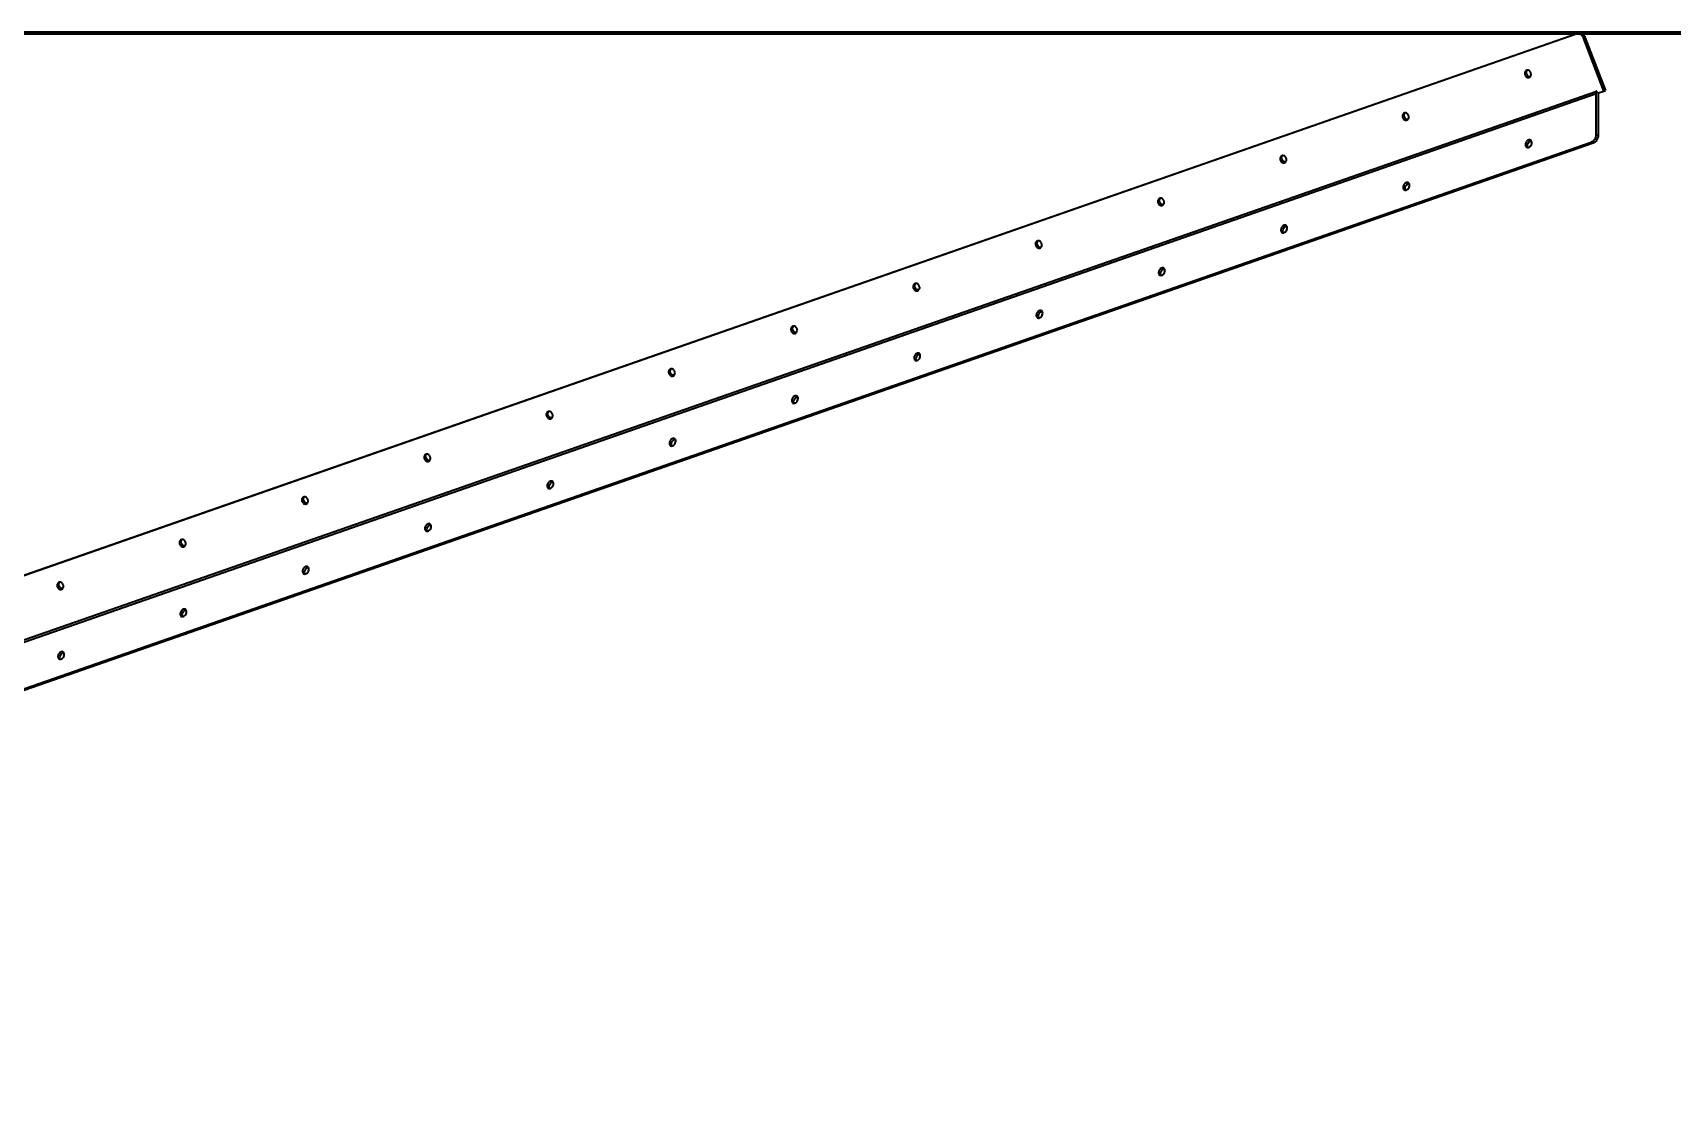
# Model space of a CAD drawing. Header units: millimetres. Extents: x 0 to 420, y 0 to 297.
# Drawn here: x 144 to 274.8, y 133.3 to 219.5 of the extents above; entities that cross this region are included whole.
import ezdxf

# ---------------------------------------------------------------- set-up
doc = ezdxf.new("R2010")
doc.units = ezdxf.units.MM

msp = doc.modelspace()

# ---------------------------------------------------------------- linework, layer by layer
at = {"color": 1, "lineweight": 35}
for p, q in [((49.1, 143.37), (267.16, 219.38)), ((49.23, 143.43), (267.28, 219.44)), ((267.16, 219.38), (267.28, 219.44)), ((267.24, 219.4), (267.16, 219.38)), ((267.32, 219.4), (267.24, 219.4)), ((267.28, 219.44), (267.36, 219.46)), ((267.4, 219.38), (267.32, 219.4)), ((267.36, 219.46), (267.45, 219.46)), ((267.49, 219.34), (267.4, 219.38)), ((267.45, 219.46), (267.53, 219.44)), ((267.56, 219.29), (267.49, 219.34)), ((267.53, 219.44), (267.61, 219.4)), ((267.63, 219.22), (267.56, 219.29)), ((267.61, 219.4), (267.69, 219.35)), ((267.68, 219.14), (267.63, 219.22)), ((267.73, 219.05), (267.68, 219.14)), ((267.69, 219.35), (267.76, 219.28)), ((267.85, 219.11), (267.73, 219.05)), ((269.36, 214.81), (267.73, 219.05)), ((267.76, 219.28), (267.81, 219.2)), ((267.81, 219.2), (267.85, 219.11)), ((267.85, 219.11), (269.48, 214.87)), ((263.05, 216.31), (263.04, 216.25)), ((263.04, 216.25), (263.04, 216.2)), ((263.04, 216.2), (263.05, 216.14)), ((263.06, 216.36), (263.05, 216.31)), ((263.05, 216.14), (263.07, 216.08)), ((263.09, 216.4), (263.06, 216.36)), ((263.07, 216.08), (263.1, 216.03)), ((263.13, 216.43), (263.09, 216.4)), ((263.1, 216.03), (263.13, 215.99)), ((263.17, 216.46), (263.13, 216.43)), ((263.13, 215.99), (263.18, 215.95)), ((263.22, 216.48), (263.17, 216.46)), ((263.17, 216.33), (263.19, 216.41)), ((263.17, 216.23), (263.17, 216.33)), ((263.2, 216.14), (263.17, 216.23)), ((263.18, 215.95), (263.22, 215.92)), ((263.19, 216.41), (263.24, 216.48)), ((263.25, 216.06), (263.2, 216.14)), ((263.27, 216.48), (263.22, 216.48)), ((263.22, 215.92), (263.27, 215.9)), ((263.32, 216), (263.25, 216.06)), ((263.32, 216.47), (263.27, 216.48)), ((263.27, 215.9), (263.32, 215.9)), ((263.37, 216.45), (263.32, 216.47)), ((263.4, 215.96), (263.32, 216)), ((263.42, 216.42), (263.37, 216.45)), ((263.37, 215.9), (263.42, 215.92)), ((263.48, 215.96), (263.4, 215.96)), ((263.47, 216.38), (263.42, 216.42)), ((263.42, 215.92), (263.46, 215.94)), ((263.46, 215.94), (263.49, 215.97)), ((263.5, 216.33), (263.47, 216.38)), ((263.49, 215.97), (263.52, 216.01)), ((263.53, 216.27), (263.5, 216.33)), ((263.52, 216.01), (263.54, 216.06)), ((263.54, 216.22), (263.53, 216.27)), ((263.55, 216.16), (263.54, 216.22)), ((263.54, 216.06), (263.55, 216.11)), ((263.55, 216.11), (263.55, 216.16)), ((268.71, 214.75), (50.46, 138.67)), ((50.49, 138.53), (268.74, 214.61)), ((263.32, 215.9), (263.37, 215.9)), ((268.73, 214.81), (268.71, 214.79)), ((268.71, 214.79), (268.71, 214.75)), ((268.71, 214.75), (268.79, 214.79)), ((268.74, 214.68), (268.71, 214.75)), ((268.77, 214.81), (268.73, 214.81)), ((268.74, 214.61), (268.74, 214.68)), ((268.74, 211.33), (268.74, 214.61)), ((268.79, 214.78), (268.77, 214.81)), ((268.85, 214.64), (268.79, 214.78)), ((268.85, 214.64), (269.36, 214.81)), ((268.89, 214.65), (268.9, 214.53)), ((269.36, 214.81), (269.48, 214.87)), ((268.9, 214.53), (268.9, 211.25)), ((253.3, 212.95), (253.28, 212.9)), ((253.28, 212.9), (253.28, 212.85)), ((253.28, 212.85), (253.28, 212.79)), ((253.28, 212.79), (253.29, 212.74)), ((253.29, 212.74), (253.31, 212.68)), ((253.33, 213), (253.3, 212.95)), ((253.31, 212.68), (253.34, 212.63)), ((253.37, 213.03), (253.33, 213)), ((253.34, 212.63), (253.37, 212.58)), ((253.41, 213.06), (253.37, 213.03)), ((253.37, 212.58), (253.42, 212.55)), ((253.46, 213.07), (253.41, 213.06)), ((253.41, 212.92), (253.43, 213.01)), ((253.41, 212.83), (253.41, 212.92)), ((253.44, 212.74), (253.41, 212.83)), ((253.42, 212.55), (253.46, 212.52)), ((253.43, 213.01), (253.48, 213.08)), ((253.49, 212.66), (253.44, 212.74)), ((253.51, 213.08), (253.46, 213.07)), ((253.46, 212.52), (253.51, 212.5)), ((253.56, 212.6), (253.49, 212.66)), ((253.56, 213.07), (253.51, 213.08)), ((253.51, 212.5), (253.56, 212.49)), ((253.61, 213.05), (253.56, 213.07)), ((253.64, 212.56), (253.56, 212.6)), ((253.56, 212.49), (253.61, 212.5)), ((253.66, 213.01), (253.61, 213.05)), ((253.61, 212.5), (253.66, 212.51)), ((253.72, 212.55), (253.64, 212.56)), ((253.7, 212.97), (253.66, 213.01)), ((253.66, 212.51), (253.7, 212.54)), ((253.74, 212.92), (253.7, 212.97)), ((253.7, 212.54), (253.73, 212.57)), ((253.73, 212.57), (253.76, 212.61)), ((253.77, 212.87), (253.74, 212.92)), ((253.76, 212.61), (253.78, 212.66)), ((253.78, 212.81), (253.77, 212.87)), ((253.79, 212.76), (253.78, 212.81)), ((253.78, 212.66), (253.79, 212.71)), ((253.79, 212.71), (253.79, 212.76)), ((46.39, 133.37), (268.35, 210.75)), ((263.13, 210.68), (263.11, 210.62)), ((263.15, 210.73), (263.13, 210.68)), ((263.19, 210.79), (263.15, 210.73)), ((263.23, 210.83), (263.19, 210.79)), ((263.27, 210.87), (263.23, 210.83)), ((263.32, 210.9), (263.27, 210.87)), ((263.31, 210.65), (263.36, 210.73)), ((263.37, 210.92), (263.32, 210.9)), ((263.36, 210.73), (263.43, 210.79)), ((263.42, 210.93), (263.37, 210.92)), ((263.47, 210.93), (263.42, 210.93)), ((263.43, 210.79), (263.5, 210.83)), ((263.51, 210.91), (263.47, 210.93)), ((263.5, 210.83), (263.58, 210.84)), ((263.55, 210.88), (263.51, 210.91)), ((263.58, 210.83), (263.55, 210.88)), ((263.6, 210.78), (263.58, 210.83)), ((263.61, 210.71), (263.6, 210.78)), ((263.6, 210.63), (263.61, 210.71)), ((268.35, 210.75), (268.43, 210.78)), ((268.51, 210.66), (268.35, 210.75)), ((268.43, 210.78), (268.5, 210.83)), ((268.5, 210.83), (268.57, 210.9)), ((268.58, 210.7), (268.51, 210.66)), ((268.57, 210.9), (268.63, 210.97)), ((268.66, 210.75), (268.58, 210.7)), ((268.63, 210.97), (268.68, 211.06)), ((268.73, 210.81), (268.66, 210.75)), ((268.68, 211.06), (268.71, 211.15)), ((268.71, 211.15), (268.74, 211.24)), ((268.78, 210.89), (268.73, 210.81)), ((268.74, 211.24), (268.74, 211.33)), ((268.74, 211.33), (268.9, 211.25)), ((268.83, 210.97), (268.78, 210.89)), ((268.87, 211.06), (268.83, 210.97)), ((268.89, 211.16), (268.87, 211.06)), ((268.9, 211.25), (268.89, 211.16)), ((268.51, 210.66), (46.55, 133.28)), ((243.54, 209.55), (243.52, 209.5)), ((243.52, 209.5), (243.52, 209.45)), ((243.52, 209.45), (243.52, 209.39)), ((243.52, 209.39), (243.53, 209.33)), ((243.57, 209.59), (243.54, 209.55)), ((243.6, 209.63), (243.57, 209.59)), ((243.65, 209.65), (243.6, 209.63)), ((243.64, 209.52), (243.67, 209.61)), ((243.65, 209.43), (243.64, 209.52)), ((243.69, 209.67), (243.65, 209.65)), ((243.68, 209.34), (243.65, 209.43)), ((243.67, 209.61), (243.72, 209.67)), ((243.75, 209.67), (243.69, 209.67)), ((243.8, 209.66), (243.75, 209.67)), ((243.85, 209.64), (243.8, 209.66)), ((243.9, 209.61), (243.85, 209.64)), ((243.94, 209.57), (243.9, 209.61)), ((243.98, 209.52), (243.94, 209.57)), ((244.01, 209.46), (243.98, 209.52)), ((244.02, 209.41), (244.01, 209.46)), ((244.03, 209.36), (244.02, 209.41)), ((263.11, 210.62), (263.1, 210.56)), ((263.1, 210.56), (263.1, 210.5)), ((263.1, 210.5), (263.11, 210.45)), ((263.11, 210.45), (263.13, 210.4)), ((263.13, 210.4), (263.16, 210.37)), ((263.16, 210.37), (263.2, 210.34)), ((263.2, 210.34), (263.26, 210.32)), ((263.26, 210.47), (263.27, 210.56)), ((263.26, 210.39), (263.26, 210.47)), ((263.29, 210.32), (263.26, 210.39)), ((263.26, 210.32), (263.33, 210.32)), ((263.27, 210.56), (263.31, 210.65)), ((263.33, 210.32), (263.4, 210.35)), ((263.4, 210.35), (263.47, 210.4)), ((263.47, 210.4), (263.52, 210.47)), ((263.52, 210.47), (263.57, 210.54)), ((263.57, 210.54), (263.6, 210.63)), ((243.53, 209.33), (243.55, 209.28)), ((243.55, 209.28), (243.58, 209.23)), ((243.58, 209.23), (243.61, 209.18)), ((243.61, 209.18), (243.66, 209.14)), ((243.66, 209.14), (243.7, 209.12)), ((243.73, 209.26), (243.68, 209.34)), ((243.7, 209.12), (243.75, 209.1)), ((243.8, 209.2), (243.73, 209.26)), ((243.75, 209.1), (243.8, 209.09)), ((243.88, 209.16), (243.8, 209.2)), ((243.8, 209.09), (243.85, 209.1)), ((243.85, 209.1), (243.9, 209.11)), ((243.96, 209.15), (243.88, 209.16)), ((243.9, 209.11), (243.94, 209.13)), ((243.94, 209.13), (243.97, 209.17)), ((243.97, 209.17), (244, 209.21)), ((244, 209.21), (244.02, 209.25)), ((244.02, 209.25), (244.03, 209.3)), ((244.03, 209.3), (244.03, 209.36)), ((253.35, 207.21), (253.34, 207.15)), ((253.34, 207.15), (253.34, 207.1)), ((253.34, 207.1), (253.35, 207.04)), ((253.37, 207.27), (253.35, 207.21)), ((253.35, 207.04), (253.37, 207)), ((253.39, 207.33), (253.37, 207.27)), ((253.37, 207), (253.4, 206.96)), ((253.43, 207.38), (253.39, 207.33)), ((253.4, 206.96), (253.44, 206.94)), ((253.47, 207.43), (253.43, 207.38)), ((253.44, 206.94), (253.5, 206.92)), ((253.51, 207.47), (253.47, 207.43)), ((253.5, 207.07), (253.51, 207.16)), ((253.5, 206.99), (253.5, 207.07)), ((253.53, 206.92), (253.5, 206.99)), ((253.5, 206.92), (253.57, 206.92)), ((253.56, 207.5), (253.51, 207.47)), ((253.51, 207.16), (253.55, 207.25)), ((253.55, 207.25), (253.6, 207.32)), ((253.61, 207.52), (253.56, 207.5)), ((253.57, 206.92), (253.64, 206.95)), ((253.6, 207.32), (253.67, 207.39)), ((253.66, 207.53), (253.61, 207.52)), ((253.64, 206.95), (253.71, 207)), ((253.71, 207.52), (253.66, 207.53)), ((253.67, 207.39), (253.74, 207.43)), ((253.75, 207.51), (253.71, 207.52)), ((253.71, 207), (253.76, 207.06)), ((253.74, 207.43), (253.82, 207.44)), ((253.79, 207.47), (253.75, 207.51)), ((253.76, 207.06), (253.81, 207.14)), ((253.82, 207.43), (253.79, 207.47)), ((253.81, 207.14), (253.84, 207.23)), ((253.84, 207.37), (253.82, 207.43)), ((253.85, 207.31), (253.84, 207.37)), ((253.84, 207.23), (253.85, 207.31)), ((233.76, 206.1), (233.75, 206.04)), ((233.75, 206.04), (233.76, 205.99)), ((233.78, 206.15), (233.76, 206.1)), ((233.76, 205.99), (233.77, 205.93)), ((233.77, 205.93), (233.79, 205.88)), ((233.81, 206.19), (233.78, 206.15)), ((233.79, 205.88), (233.82, 205.82)), ((233.84, 206.23), (233.81, 206.19)), ((233.82, 205.82), (233.85, 205.78)), ((233.88, 206.25), (233.84, 206.23)), ((233.85, 205.78), (233.89, 205.74)), ((233.93, 206.27), (233.88, 206.25)), ((233.88, 206.12), (233.91, 206.2)), ((233.89, 206.03), (233.88, 206.12)), ((233.91, 205.93), (233.89, 206.03)), ((233.89, 205.74), (233.94, 205.71)), ((233.91, 206.2), (233.95, 206.27)), ((233.97, 205.85), (233.91, 205.93)), ((233.99, 206.27), (233.93, 206.27)), ((233.94, 205.71), (233.99, 205.7)), ((234.03, 205.79), (233.97, 205.85)), ((234.04, 206.26), (233.99, 206.27)), ((233.99, 205.7), (234.04, 205.69)), ((234.11, 205.76), (234.03, 205.79)), ((234.09, 206.24), (234.04, 206.26)), ((234.04, 205.69), (234.09, 205.69)), ((234.14, 206.21), (234.09, 206.24)), ((234.09, 205.69), (234.14, 205.71)), ((234.2, 205.75), (234.11, 205.76)), ((234.18, 206.17), (234.14, 206.21)), ((234.14, 205.71), (234.18, 205.73)), ((234.22, 206.12), (234.18, 206.17)), ((234.18, 205.73), (234.21, 205.76)), ((234.21, 205.76), (234.24, 205.8)), ((234.25, 206.06), (234.22, 206.12)), ((234.24, 205.8), (234.26, 205.85)), ((234.26, 206.01), (234.25, 206.06)), ((234.27, 205.95), (234.26, 206.01)), ((234.26, 205.85), (234.27, 205.9)), ((234.27, 205.9), (234.27, 205.95)), ((224.08, 202.82), (224.05, 202.79)), ((224.12, 202.85), (224.08, 202.82)), ((224.17, 202.86), (224.12, 202.85)), ((224.15, 202.8), (224.19, 202.87)), ((224.22, 202.87), (224.17, 202.86)), ((224.28, 202.86), (224.22, 202.87)), ((224.33, 202.84), (224.28, 202.86)), ((224.38, 202.81), (224.33, 202.84)), ((243.59, 203.81), (243.58, 203.75)), ((243.58, 203.75), (243.58, 203.69)), ((243.58, 203.69), (243.59, 203.64)), ((243.61, 203.87), (243.59, 203.81)), ((243.59, 203.64), (243.61, 203.6)), ((243.63, 203.93), (243.61, 203.87)), ((243.61, 203.6), (243.64, 203.56)), ((243.67, 203.98), (243.63, 203.93)), ((243.64, 203.56), (243.68, 203.53)), ((243.71, 204.03), (243.67, 203.98)), ((243.68, 203.53), (243.74, 203.51)), ((243.75, 204.07), (243.71, 204.03)), ((243.74, 203.67), (243.75, 203.76)), ((243.74, 203.58), (243.74, 203.67)), ((243.77, 203.51), (243.74, 203.58)), ((243.74, 203.51), (243.81, 203.52)), ((243.8, 204.1), (243.75, 204.07)), ((243.75, 203.76), (243.79, 203.84)), ((243.79, 203.84), (243.84, 203.92)), ((243.85, 204.12), (243.8, 204.1)), ((243.81, 203.52), (243.88, 203.55)), ((243.84, 203.92), (243.91, 203.98)), ((243.9, 204.12), (243.85, 204.12)), ((243.88, 203.55), (243.94, 203.59)), ((243.95, 204.12), (243.9, 204.12)), ((243.91, 203.98), (243.98, 204.02)), ((243.94, 203.59), (244, 203.66)), ((243.99, 204.1), (243.95, 204.12)), ((243.98, 204.02), (244.05, 204.04)), ((244.03, 204.07), (243.99, 204.1)), ((244, 203.66), (244.05, 203.74)), ((244.06, 204.03), (244.03, 204.07)), ((244.05, 203.74), (244.08, 203.82)), ((244.08, 203.97), (244.06, 204.03)), ((244.09, 203.91), (244.08, 203.97)), ((244.08, 203.82), (244.09, 203.91)), ((224, 202.7), (223.99, 202.64)), ((223.99, 202.64), (223.99, 202.58)), ((223.99, 202.58), (224.01, 202.53)), ((224.02, 202.75), (224, 202.7)), ((224.01, 202.53), (224.03, 202.47)), ((224.05, 202.79), (224.02, 202.75)), ((224.03, 202.47), (224.05, 202.42)), ((224.05, 202.42), (224.09, 202.38)), ((224.09, 202.38), (224.13, 202.34)), ((224.12, 202.72), (224.15, 202.8)), ((224.13, 202.62), (224.12, 202.72)), ((224.15, 202.53), (224.13, 202.62)), ((224.13, 202.34), (224.18, 202.31)), ((224.2, 202.45), (224.15, 202.53)), ((224.18, 202.31), (224.23, 202.29)), ((224.27, 202.39), (224.2, 202.45)), ((224.23, 202.29), (224.28, 202.29)), ((224.35, 202.35), (224.27, 202.39)), ((224.28, 202.29), (224.33, 202.29)), ((224.33, 202.29), (224.38, 202.31)), ((224.44, 202.35), (224.35, 202.35)), ((224.42, 202.76), (224.38, 202.81)), ((224.38, 202.31), (224.42, 202.33)), ((224.46, 202.71), (224.42, 202.76)), ((224.42, 202.33), (224.45, 202.36)), ((224.45, 202.36), (224.48, 202.4)), ((224.48, 202.66), (224.46, 202.71)), ((224.5, 202.61), (224.48, 202.66)), ((224.48, 202.4), (224.5, 202.45)), ((224.51, 202.55), (224.5, 202.61)), ((224.5, 202.45), (224.51, 202.5)), ((224.51, 202.5), (224.51, 202.55)), ((233.83, 200.41), (233.82, 200.35)), ((233.82, 200.35), (233.82, 200.29)), ((233.82, 200.29), (233.83, 200.24)), ((233.85, 200.47), (233.83, 200.41)), ((233.83, 200.24), (233.85, 200.19)), ((233.87, 200.53), (233.85, 200.47)), ((233.91, 200.58), (233.87, 200.53)), ((233.95, 200.63), (233.91, 200.58)), ((233.99, 200.67), (233.95, 200.63)), ((233.98, 200.26), (233.99, 200.35)), ((233.98, 200.18), (233.98, 200.26)), ((234.04, 200.7), (233.99, 200.67)), ((233.99, 200.35), (234.03, 200.44)), ((234.03, 200.44), (234.08, 200.52)), ((234.09, 200.71), (234.04, 200.7)), ((234.08, 200.52), (234.15, 200.58)), ((234.14, 200.72), (234.09, 200.71)), ((234.19, 200.72), (234.14, 200.72)), ((234.15, 200.58), (234.22, 200.62)), ((234.18, 200.19), (234.24, 200.26)), ((234.23, 200.7), (234.19, 200.72)), ((234.22, 200.62), (234.29, 200.64)), ((234.27, 200.67), (234.23, 200.7)), ((234.24, 200.26), (234.29, 200.34)), ((234.3, 200.62), (234.27, 200.67)), ((234.29, 200.34), (234.32, 200.42)), ((234.32, 200.57), (234.3, 200.62)), ((234.33, 200.5), (234.32, 200.57)), ((234.32, 200.42), (234.33, 200.5)), ((214.24, 199.29), (214.23, 199.24)), ((214.23, 199.24), (214.23, 199.18)), ((214.23, 199.18), (214.24, 199.13)), ((214.26, 199.34), (214.24, 199.29)), ((214.24, 199.13), (214.26, 199.07)), ((214.29, 199.39), (214.26, 199.34)), ((214.26, 199.07), (214.29, 199.02)), ((214.32, 199.42), (214.29, 199.39)), ((214.29, 199.02), (214.33, 198.97)), ((214.36, 199.45), (214.32, 199.42)), ((214.33, 198.97), (214.37, 198.94)), ((214.41, 199.46), (214.36, 199.45)), ((214.36, 199.31), (214.39, 199.4)), ((214.36, 199.22), (214.36, 199.31)), ((214.39, 199.13), (214.36, 199.22)), ((214.37, 198.94), (214.42, 198.91)), ((214.39, 199.4), (214.43, 199.47)), ((214.44, 199.05), (214.39, 199.13)), ((214.46, 199.47), (214.41, 199.46)), ((214.42, 198.91), (214.47, 198.89)), ((214.51, 198.99), (214.44, 199.05)), ((214.52, 199.46), (214.46, 199.47)), ((214.59, 198.95), (214.51, 198.99)), ((214.57, 199.44), (214.52, 199.46)), ((214.62, 199.4), (214.57, 199.44)), ((214.57, 198.89), (214.62, 198.9)), ((214.67, 198.94), (214.59, 198.95)), ((214.66, 199.36), (214.62, 199.4)), ((214.62, 198.9), (214.66, 198.93)), ((214.7, 199.31), (214.66, 199.36)), ((214.66, 198.93), (214.69, 198.96)), ((214.69, 198.96), (214.72, 199)), ((214.72, 199.26), (214.7, 199.31)), ((214.74, 199.2), (214.72, 199.26)), ((214.72, 199), (214.73, 199.05)), ((214.73, 199.05), (214.75, 199.1)), ((214.75, 199.15), (214.74, 199.2)), ((214.75, 199.1), (214.75, 199.15)), ((233.85, 200.19), (233.88, 200.16)), ((233.88, 200.16), (233.92, 200.13)), ((233.92, 200.13), (233.98, 200.11)), ((234.01, 200.11), (233.98, 200.18)), ((233.98, 200.11), (234.05, 200.12)), ((234.05, 200.12), (234.12, 200.14)), ((234.12, 200.14), (234.18, 200.19)), ((214.47, 198.89), (214.52, 198.88)), ((214.52, 198.88), (214.57, 198.89)), ((224.07, 197), (224.06, 196.95)), ((224.06, 196.95), (224.06, 196.89)), ((224.06, 196.89), (224.07, 196.84)), ((224.08, 197.06), (224.07, 197)), ((224.07, 196.84), (224.09, 196.79)), ((224.11, 197.12), (224.08, 197.06)), ((224.09, 196.79), (224.12, 196.75)), ((224.14, 197.18), (224.11, 197.12)), ((224.12, 196.75), (224.16, 196.73)), ((224.19, 197.22), (224.14, 197.18)), ((224.16, 196.73), (224.22, 196.71)), ((224.23, 197.26), (224.19, 197.22)), ((224.21, 196.86), (224.23, 196.95)), ((224.22, 196.78), (224.21, 196.86)), ((224.25, 196.71), (224.22, 196.78)), ((224.22, 196.71), (224.29, 196.71)), ((224.28, 197.29), (224.23, 197.26)), ((224.23, 196.95), (224.27, 197.04)), ((224.27, 197.04), (224.32, 197.12)), ((224.33, 197.31), (224.28, 197.29)), ((224.29, 196.71), (224.36, 196.74)), ((224.32, 197.12), (224.39, 197.18)), ((224.38, 197.32), (224.33, 197.31)), ((224.36, 196.74), (224.42, 196.79)), ((224.42, 197.31), (224.38, 197.32)), ((224.39, 197.18), (224.46, 197.22)), ((224.47, 197.3), (224.42, 197.31)), ((224.42, 196.79), (224.48, 196.86)), ((224.46, 197.22), (224.53, 197.23)), ((224.51, 197.27), (224.47, 197.3)), ((224.48, 196.86), (224.53, 196.93)), ((224.54, 197.22), (224.51, 197.27)), ((224.53, 196.93), (224.56, 197.02)), ((224.56, 197.17), (224.54, 197.22)), ((224.57, 197.1), (224.56, 197.17)), ((224.56, 197.02), (224.57, 197.1)), ((204.48, 195.89), (204.47, 195.84)), ((204.47, 195.84), (204.47, 195.78)), ((204.47, 195.78), (204.48, 195.72)), ((204.5, 195.94), (204.48, 195.89)), ((204.48, 195.72), (204.5, 195.67)), ((204.53, 195.98), (204.5, 195.94)), ((204.5, 195.67), (204.53, 195.62)), ((204.56, 196.02), (204.53, 195.98)), ((204.53, 195.62), (204.57, 195.57)), ((204.6, 196.04), (204.56, 196.02)), ((204.57, 195.57), (204.61, 195.53)), ((204.65, 196.06), (204.6, 196.04)), ((204.6, 195.91), (204.62, 195.99)), ((204.6, 195.82), (204.6, 195.91)), ((204.63, 195.73), (204.6, 195.82)), ((204.61, 195.53), (204.66, 195.51)), ((204.62, 195.99), (204.67, 196.06)), ((204.68, 195.65), (204.63, 195.73)), ((204.7, 196.06), (204.65, 196.06)), ((204.66, 195.51), (204.71, 195.49)), ((204.75, 195.58), (204.68, 195.65)), ((204.76, 196.05), (204.7, 196.06)), ((204.71, 195.49), (204.76, 195.48)), ((204.83, 195.55), (204.75, 195.58)), ((204.81, 196.03), (204.76, 196.05)), ((204.76, 195.48), (204.81, 195.48)), ((204.86, 196), (204.81, 196.03)), ((204.81, 195.48), (204.86, 195.5)), ((204.91, 195.54), (204.83, 195.55)), ((204.9, 195.96), (204.86, 196)), ((204.86, 195.5), (204.89, 195.52)), ((204.89, 195.52), (204.93, 195.56)), ((204.94, 195.91), (204.9, 195.96)), ((204.93, 195.56), (204.95, 195.6)), ((204.96, 195.85), (204.94, 195.91)), ((204.95, 195.6), (204.97, 195.64)), ((204.98, 195.8), (204.96, 195.85)), ((204.97, 195.64), (204.98, 195.69)), ((204.99, 195.75), (204.98, 195.8)), ((204.98, 195.69), (204.99, 195.75)), ((214.32, 193.66), (214.31, 193.6)), ((214.35, 193.72), (214.32, 193.66)), ((214.38, 193.77), (214.35, 193.72)), ((214.42, 193.82), (214.38, 193.77)), ((214.47, 193.86), (214.42, 193.82)), ((214.52, 193.89), (214.47, 193.86)), ((214.51, 193.63), (214.56, 193.71)), ((214.57, 193.91), (214.52, 193.89)), ((214.56, 193.71), (214.63, 193.77)), ((214.62, 193.92), (214.57, 193.91)), ((214.66, 193.91), (214.62, 193.92)), ((214.63, 193.77), (214.7, 193.81)), ((214.71, 193.9), (214.66, 193.91)), ((214.7, 193.81), (214.77, 193.83)), ((214.75, 193.86), (214.71, 193.9)), ((214.78, 193.82), (214.75, 193.86)), ((214.8, 193.76), (214.78, 193.82)), ((214.79, 193.62), (214.8, 193.7)), ((214.8, 193.7), (214.8, 193.76)), ((194.72, 192.49), (194.71, 192.43)), ((194.71, 192.43), (194.71, 192.38)), ((194.71, 192.38), (194.72, 192.32)), ((194.74, 192.54), (194.72, 192.49)), ((194.77, 192.58), (194.74, 192.54)), ((194.8, 192.62), (194.77, 192.58)), ((194.84, 192.64), (194.8, 192.62)), ((194.89, 192.66), (194.84, 192.64)), ((194.84, 192.51), (194.86, 192.59)), ((194.84, 192.42), (194.84, 192.51)), ((194.87, 192.32), (194.84, 192.42)), ((194.86, 192.59), (194.91, 192.66)), ((194.94, 192.66), (194.89, 192.66)), ((195, 192.65), (194.94, 192.66)), ((195.05, 192.63), (195, 192.65)), ((195.1, 192.6), (195.05, 192.63)), ((195.14, 192.56), (195.1, 192.6)), ((195.18, 192.51), (195.14, 192.56)), ((195.2, 192.45), (195.18, 192.51)), ((195.22, 192.4), (195.2, 192.45)), ((195.23, 192.34), (195.22, 192.4)), ((214.31, 193.6), (214.3, 193.54)), ((214.3, 193.54), (214.3, 193.49)), ((214.3, 193.49), (214.31, 193.43)), ((214.31, 193.43), (214.33, 193.39)), ((214.33, 193.39), (214.36, 193.35)), ((214.36, 193.35), (214.4, 193.33)), ((214.4, 193.33), (214.46, 193.31)), ((214.45, 193.46), (214.47, 193.55)), ((214.46, 193.38), (214.45, 193.46)), ((214.49, 193.31), (214.46, 193.38)), ((214.46, 193.31), (214.52, 193.31)), ((214.47, 193.55), (214.51, 193.63)), ((214.52, 193.31), (214.6, 193.34)), ((214.6, 193.34), (214.66, 193.39)), ((214.66, 193.39), (214.72, 193.45)), ((214.72, 193.45), (214.77, 193.53)), ((214.77, 193.53), (214.79, 193.62)), ((194.72, 192.32), (194.74, 192.26)), ((194.74, 192.26), (194.77, 192.21)), ((194.77, 192.21), (194.81, 192.17)), ((194.81, 192.17), (194.85, 192.13)), ((194.85, 192.13), (194.9, 192.1)), ((194.92, 192.24), (194.87, 192.32)), ((194.9, 192.1), (194.95, 192.08)), ((194.99, 192.18), (194.92, 192.24)), ((194.95, 192.08), (195, 192.08)), ((195.07, 192.15), (194.99, 192.18)), ((195, 192.08), (195.05, 192.08)), ((195.05, 192.08), (195.09, 192.1)), ((195.15, 192.14), (195.07, 192.15)), ((195.09, 192.1), (195.13, 192.12)), ((195.13, 192.12), (195.17, 192.15)), ((195.17, 192.15), (195.19, 192.19)), ((195.19, 192.19), (195.21, 192.24)), ((195.21, 192.24), (195.22, 192.29)), ((195.22, 192.29), (195.23, 192.34)), ((204.56, 190.26), (204.54, 190.2)), ((204.54, 190.2), (204.54, 190.14)), ((204.54, 190.14), (204.54, 190.08)), ((204.54, 190.08), (204.55, 190.03)), ((204.55, 190.03), (204.57, 189.99)), ((204.59, 190.32), (204.56, 190.26)), ((204.57, 189.99), (204.6, 189.95)), ((204.62, 190.37), (204.59, 190.32)), ((204.6, 189.95), (204.63, 189.92)), ((204.66, 190.42), (204.62, 190.37)), ((204.63, 189.92), (204.7, 189.9)), ((204.71, 190.46), (204.66, 190.42)), ((204.69, 190.06), (204.71, 190.15)), ((204.7, 189.97), (204.69, 190.06)), ((204.72, 189.9), (204.7, 189.97)), ((204.7, 189.9), (204.76, 189.91)), ((204.76, 190.49), (204.71, 190.46)), ((204.71, 190.15), (204.75, 190.23)), ((204.75, 190.23), (204.8, 190.31)), ((204.81, 190.51), (204.76, 190.49)), ((204.76, 189.91), (204.83, 189.94)), ((204.8, 190.31), (204.86, 190.37)), ((204.86, 190.51), (204.81, 190.51)), ((204.83, 189.94), (204.9, 189.98)), ((204.9, 190.51), (204.86, 190.51)), ((204.86, 190.37), (204.94, 190.41)), ((204.95, 190.49), (204.9, 190.51)), ((204.9, 189.98), (204.96, 190.05)), ((204.94, 190.41), (205.01, 190.43)), ((204.99, 190.46), (204.95, 190.49)), ((204.96, 190.05), (205.01, 190.13)), ((205.02, 190.42), (204.99, 190.46)), ((205.01, 190.13), (205.03, 190.21)), ((205.04, 190.36), (205.02, 190.42)), ((205.03, 190.21), (205.04, 190.3)), ((205.04, 190.3), (205.04, 190.36)), ((184.96, 189.09), (184.95, 189.03)), ((184.95, 189.03), (184.95, 188.97)), ((184.95, 188.97), (184.96, 188.92)), ((184.98, 189.13), (184.96, 189.09)), ((184.96, 188.92), (184.98, 188.86)), ((185, 189.18), (184.98, 189.13)), ((184.98, 188.86), (185.01, 188.81)), ((185.04, 189.21), (185, 189.18)), ((185.01, 188.81), (185.05, 188.77)), ((185.08, 189.24), (185.04, 189.21)), ((185.05, 188.77), (185.09, 188.73)), ((185.13, 189.25), (185.08, 189.24)), ((185.08, 189.1), (185.1, 189.19)), ((185.08, 189.01), (185.08, 189.1)), ((185.11, 188.92), (185.08, 189.01)), ((185.09, 188.73), (185.14, 188.7)), ((185.1, 189.19), (185.15, 189.26)), ((185.16, 188.84), (185.11, 188.92)), ((185.18, 189.26), (185.13, 189.25)), ((185.14, 188.7), (185.19, 188.68)), ((185.23, 188.78), (185.16, 188.84)), ((185.23, 189.25), (185.18, 189.26)), ((185.19, 188.68), (185.24, 188.68)), ((185.29, 189.23), (185.23, 189.25)), ((185.31, 188.74), (185.23, 188.78)), ((185.24, 188.68), (185.29, 188.68)), ((185.34, 189.2), (185.29, 189.23)), ((185.29, 188.68), (185.33, 188.69)), ((185.39, 188.74), (185.31, 188.74)), ((185.33, 188.69), (185.37, 188.72)), ((185.38, 189.15), (185.34, 189.2)), ((185.37, 188.72), (185.41, 188.75)), ((185.41, 189.1), (185.38, 189.15)), ((185.44, 189.05), (185.41, 189.1)), ((185.41, 188.75), (185.43, 188.79)), ((185.43, 188.79), (185.45, 188.84)), ((185.46, 188.99), (185.44, 189.05)), ((185.45, 188.84), (185.46, 188.89)), ((185.46, 188.94), (185.46, 188.99)), ((185.46, 188.89), (185.46, 188.94)), ((175.28, 185.81), (175.24, 185.78)), ((175.32, 185.84), (175.28, 185.81)), ((175.37, 185.85), (175.32, 185.84)), ((175.34, 185.79), (175.39, 185.85)), ((175.42, 185.85), (175.37, 185.85)), ((175.47, 185.85), (175.42, 185.85)), ((175.53, 185.82), (175.47, 185.85)), ((175.57, 185.79), (175.53, 185.82)), ((194.8, 186.86), (194.78, 186.8)), ((194.78, 186.8), (194.78, 186.74)), ((194.78, 186.74), (194.78, 186.68)), ((194.78, 186.68), (194.79, 186.63)), ((194.79, 186.63), (194.81, 186.58)), ((194.83, 186.91), (194.8, 186.86)), ((194.81, 186.58), (194.84, 186.55)), ((194.86, 186.97), (194.83, 186.91)), ((194.84, 186.55), (194.87, 186.52)), ((194.9, 187.02), (194.86, 186.97)), ((194.87, 186.52), (194.93, 186.5)), ((194.95, 187.05), (194.9, 187.02)), ((194.93, 186.65), (194.95, 186.74)), ((194.94, 186.57), (194.93, 186.65)), ((194.93, 186.5), (195, 186.51)), ((194.96, 186.5), (194.94, 186.57)), ((195, 187.08), (194.95, 187.05)), ((194.95, 186.74), (194.98, 186.83)), ((194.98, 186.83), (195.04, 186.91)), ((195.05, 187.1), (195, 187.08)), ((195, 186.51), (195.07, 186.53)), ((195.04, 186.91), (195.1, 186.97)), ((195.1, 187.11), (195.05, 187.1)), ((195.07, 186.53), (195.14, 186.58)), ((195.14, 187.11), (195.1, 187.11)), ((195.1, 186.97), (195.18, 187.01)), ((195.18, 187.09), (195.14, 187.11)), ((195.14, 186.58), (195.2, 186.65)), ((195.23, 187.06), (195.18, 187.09)), ((195.18, 187.01), (195.25, 187.03)), ((195.2, 186.65), (195.24, 186.73)), ((195.26, 187.01), (195.23, 187.06)), ((195.24, 186.73), (195.27, 186.81)), ((195.28, 186.96), (195.26, 187.01)), ((195.27, 186.81), (195.28, 186.89)), ((195.28, 186.89), (195.28, 186.96)), ((175.2, 185.68), (175.19, 185.63)), ((175.19, 185.63), (175.19, 185.57)), ((175.19, 185.57), (175.2, 185.51)), ((175.22, 185.73), (175.2, 185.68)), ((175.2, 185.51), (175.22, 185.46)), ((175.24, 185.78), (175.22, 185.73)), ((175.22, 185.46), (175.25, 185.41)), ((175.25, 185.41), (175.29, 185.36)), ((175.29, 185.36), (175.33, 185.33)), ((175.32, 185.7), (175.34, 185.79)), ((175.32, 185.61), (175.32, 185.7)), ((175.35, 185.52), (175.32, 185.61)), ((175.33, 185.33), (175.38, 185.3)), ((175.4, 185.44), (175.35, 185.52)), ((175.38, 185.3), (175.43, 185.28)), ((175.47, 185.38), (175.4, 185.44)), ((175.43, 185.28), (175.48, 185.27)), ((175.55, 185.34), (175.47, 185.38)), ((175.48, 185.27), (175.53, 185.28)), ((175.53, 185.28), (175.57, 185.29)), ((175.63, 185.33), (175.55, 185.34)), ((175.62, 185.75), (175.57, 185.79)), ((175.57, 185.29), (175.61, 185.32)), ((175.61, 185.32), (175.65, 185.35)), ((175.65, 185.7), (175.62, 185.75)), ((175.68, 185.65), (175.65, 185.7)), ((175.65, 185.35), (175.67, 185.39)), ((175.67, 185.39), (175.69, 185.43)), ((175.7, 185.59), (175.68, 185.65)), ((175.69, 185.43), (175.7, 185.48)), ((175.7, 185.54), (175.7, 185.59)), ((175.7, 185.48), (175.7, 185.54)), ((185.02, 183.39), (185.01, 183.33)), ((185.01, 183.33), (185.02, 183.28)), ((185.04, 183.45), (185.02, 183.39)), ((185.02, 183.28), (185.03, 183.23)), ((185.03, 183.23), (185.05, 183.18)), ((185.07, 183.51), (185.04, 183.45)), ((185.1, 183.57), (185.07, 183.51)), ((185.14, 183.61), (185.1, 183.57)), ((185.19, 183.65), (185.14, 183.61)), ((185.17, 183.25), (185.19, 183.34)), ((185.18, 183.17), (185.17, 183.25)), ((185.24, 183.68), (185.19, 183.65)), ((185.19, 183.34), (185.22, 183.43)), ((185.22, 183.43), (185.28, 183.5)), ((185.29, 183.7), (185.24, 183.68)), ((185.28, 183.5), (185.34, 183.57)), ((185.33, 183.71), (185.29, 183.7)), ((185.38, 183.7), (185.33, 183.71)), ((185.34, 183.57), (185.42, 183.61)), ((185.42, 183.69), (185.38, 183.7)), ((185.38, 183.18), (185.44, 183.24)), ((185.46, 183.66), (185.42, 183.69)), ((185.42, 183.61), (185.49, 183.62)), ((185.44, 183.24), (185.48, 183.32)), ((185.5, 183.61), (185.46, 183.66)), ((185.48, 183.32), (185.51, 183.41)), ((185.52, 183.55), (185.5, 183.61)), ((185.51, 183.41), (185.52, 183.49)), ((185.52, 183.49), (185.52, 183.55)), ((165.44, 182.28), (165.43, 182.23)), ((165.43, 182.23), (165.43, 182.17)), ((165.43, 182.17), (165.44, 182.11)), ((165.46, 182.33), (165.44, 182.28)), ((165.44, 182.11), (165.46, 182.06)), ((165.48, 182.37), (165.46, 182.33)), ((165.46, 182.06), (165.49, 182.01)), ((165.52, 182.41), (165.48, 182.37)), ((165.49, 182.01), (165.53, 181.96)), ((165.56, 182.43), (165.52, 182.41)), ((165.53, 181.96), (165.57, 181.92)), ((165.61, 182.45), (165.56, 182.43)), ((165.56, 182.3), (165.58, 182.38)), ((165.56, 182.21), (165.56, 182.3)), ((165.59, 182.12), (165.56, 182.21)), ((165.57, 181.92), (165.62, 181.89)), ((165.58, 182.38), (165.63, 182.45)), ((165.64, 182.04), (165.59, 182.12)), ((165.66, 182.45), (165.61, 182.45)), ((165.62, 181.89), (165.67, 181.88)), ((165.71, 181.97), (165.64, 182.04)), ((165.71, 182.44), (165.66, 182.45)), ((165.76, 182.42), (165.71, 182.44)), ((165.79, 181.94), (165.71, 181.97)), ((165.81, 182.39), (165.76, 182.42)), ((165.77, 181.87), (165.81, 181.89)), ((165.87, 181.93), (165.79, 181.94)), ((165.86, 182.35), (165.81, 182.39)), ((165.81, 181.89), (165.85, 181.91)), ((165.85, 181.91), (165.88, 181.95)), ((165.89, 182.3), (165.86, 182.35)), ((165.88, 181.95), (165.91, 181.99)), ((165.92, 182.24), (165.89, 182.3)), ((165.91, 181.99), (165.93, 182.03)), ((165.94, 182.19), (165.92, 182.24)), ((165.93, 182.03), (165.94, 182.08)), ((165.94, 182.14), (165.94, 182.19)), ((165.94, 182.08), (165.94, 182.14)), ((185.05, 183.18), (185.08, 183.14)), ((185.08, 183.14), (185.11, 183.12)), ((185.11, 183.12), (185.17, 183.1)), ((185.17, 183.1), (185.24, 183.1)), ((185.2, 183.1), (185.18, 183.17)), ((185.24, 183.1), (185.31, 183.13)), ((185.31, 183.13), (185.38, 183.18)), ((165.67, 181.88), (165.72, 181.87)), ((165.72, 181.87), (165.77, 181.87)), ((175.26, 179.99), (175.25, 179.93)), ((175.25, 179.93), (175.26, 179.88)), ((175.28, 180.05), (175.26, 179.99)), ((175.26, 179.88), (175.27, 179.82)), ((175.27, 179.82), (175.29, 179.78)), ((175.31, 180.11), (175.28, 180.05)), ((175.29, 179.78), (175.32, 179.74)), ((175.34, 180.16), (175.31, 180.11)), ((175.32, 179.74), (175.35, 179.71)), ((175.38, 180.21), (175.34, 180.16)), ((175.35, 179.71), (175.41, 179.7)), ((175.43, 180.25), (175.38, 180.21)), ((175.41, 179.85), (175.43, 179.94)), ((175.42, 179.76), (175.41, 179.85)), ((175.41, 179.7), (175.48, 179.7)), ((175.44, 179.69), (175.42, 179.76)), ((175.48, 180.28), (175.43, 180.25)), ((175.43, 179.94), (175.46, 180.02)), ((175.46, 180.02), (175.52, 180.1)), ((175.52, 180.3), (175.48, 180.28)), ((175.48, 179.7), (175.55, 179.73)), ((175.57, 180.31), (175.52, 180.3)), ((175.52, 180.1), (175.58, 180.16)), ((175.55, 179.73), (175.62, 179.78)), ((175.62, 180.3), (175.57, 180.31)), ((175.58, 180.16), (175.65, 180.2)), ((175.66, 180.29), (175.62, 180.3)), ((175.62, 179.78), (175.68, 179.84)), ((175.65, 180.2), (175.73, 180.22)), ((175.7, 180.25), (175.66, 180.29)), ((175.68, 179.84), (175.72, 179.92)), ((175.73, 180.21), (175.7, 180.25)), ((175.72, 179.92), (175.75, 180)), ((175.75, 180.15), (175.73, 180.21)), ((175.76, 180.09), (175.75, 180.15)), ((175.75, 180), (175.76, 180.09)), ((155.68, 178.88), (155.67, 178.82)), ((155.67, 178.82), (155.67, 178.77)), ((155.67, 178.77), (155.68, 178.71)), ((155.69, 178.93), (155.68, 178.88)), ((155.68, 178.71), (155.7, 178.65)), ((155.72, 178.97), (155.69, 178.93)), ((155.7, 178.65), (155.73, 178.6)), ((155.76, 179), (155.72, 178.97)), ((155.73, 178.6), (155.77, 178.56)), ((155.8, 179.03), (155.76, 179)), ((155.77, 178.56), (155.81, 178.52)), ((155.85, 179.05), (155.8, 179.03)), ((155.8, 178.9), (155.82, 178.98)), ((155.8, 178.8), (155.8, 178.9)), ((155.83, 178.71), (155.8, 178.8)), ((155.81, 178.52), (155.85, 178.49)), ((155.82, 178.98), (155.87, 179.05)), ((155.88, 178.63), (155.83, 178.71)), ((155.9, 179.05), (155.85, 179.05)), ((155.85, 178.49), (155.9, 178.47)), ((155.95, 178.57), (155.88, 178.63)), ((155.95, 179.04), (155.9, 179.05)), ((155.9, 178.47), (155.96, 178.47)), ((156, 179.02), (155.95, 179.04)), ((156.03, 178.53), (155.95, 178.57)), ((155.96, 178.47), (156, 178.47)), ((156.05, 178.99), (156, 179.02)), ((156, 178.47), (156.05, 178.49)), ((156.11, 178.53), (156.03, 178.53)), ((156.1, 178.95), (156.05, 178.99)), ((156.05, 178.49), (156.09, 178.51)), ((156.09, 178.51), (156.12, 178.54)), ((156.13, 178.9), (156.1, 178.95)), ((156.12, 178.54), (156.15, 178.58)), ((156.16, 178.84), (156.13, 178.9)), ((156.15, 178.58), (156.17, 178.63)), ((156.17, 178.79), (156.16, 178.84)), ((156.18, 178.73), (156.17, 178.79)), ((156.17, 178.63), (156.18, 178.68)), ((156.18, 178.68), (156.18, 178.73)), ((165.52, 176.65), (165.5, 176.59)), ((165.55, 176.71), (165.52, 176.65)), ((165.58, 176.76), (165.55, 176.71)), ((165.62, 176.81), (165.58, 176.76)), ((165.67, 176.85), (165.62, 176.81)), ((165.71, 176.88), (165.67, 176.85)), ((165.7, 176.62), (165.76, 176.7)), ((165.76, 176.9), (165.71, 176.88)), ((165.81, 176.9), (165.76, 176.9)), ((165.76, 176.7), (165.82, 176.76)), ((165.86, 176.9), (165.81, 176.9)), ((165.82, 176.76), (165.89, 176.8)), ((165.9, 176.88), (165.86, 176.9)), ((165.89, 176.8), (165.97, 176.82)), ((165.94, 176.85), (165.9, 176.88)), ((165.97, 176.81), (165.94, 176.85)), ((165.99, 176.75), (165.97, 176.81)), ((166, 176.69), (165.99, 176.75)), ((165.99, 176.6), (166, 176.69)), ((145.92, 175.47), (145.91, 175.42)), ((145.91, 175.42), (145.91, 175.36)), ((145.91, 175.36), (145.92, 175.31)), ((145.93, 175.52), (145.92, 175.47)), ((145.96, 175.57), (145.93, 175.52)), ((146, 175.6), (145.96, 175.57)), ((146.04, 175.63), (146, 175.6)), ((146.09, 175.64), (146.04, 175.63)), ((146.04, 175.49), (146.06, 175.58)), ((146.04, 175.4), (146.04, 175.49)), ((146.07, 175.31), (146.04, 175.4)), ((146.06, 175.58), (146.11, 175.65)), ((146.14, 175.65), (146.09, 175.64)), ((146.19, 175.64), (146.14, 175.65)), ((146.24, 175.62), (146.19, 175.64)), ((146.29, 175.58), (146.24, 175.62)), ((146.33, 175.54), (146.29, 175.58)), ((146.37, 175.49), (146.33, 175.54)), ((146.4, 175.44), (146.37, 175.49)), ((146.41, 175.38), (146.4, 175.44)), ((146.42, 175.33), (146.41, 175.38)), ((165.5, 176.59), (165.49, 176.53)), ((165.49, 176.53), (165.49, 176.47)), ((165.49, 176.47), (165.51, 176.42)), ((165.51, 176.42), (165.53, 176.38)), ((165.53, 176.38), (165.55, 176.34)), ((165.55, 176.34), (165.59, 176.31)), ((165.59, 176.31), (165.65, 176.29)), ((165.65, 176.45), (165.67, 176.53)), ((165.65, 176.36), (165.65, 176.45)), ((165.68, 176.29), (165.65, 176.36)), ((165.65, 176.29), (165.72, 176.3)), ((165.67, 176.53), (165.7, 176.62)), ((165.72, 176.3), (165.79, 176.32)), ((165.79, 176.32), (165.86, 176.37)), ((165.86, 176.37), (165.92, 176.44)), ((165.92, 176.44), (165.96, 176.52)), ((165.96, 176.52), (165.99, 176.6)), ((145.92, 175.31), (145.94, 175.25)), ((145.94, 175.25), (145.97, 175.2)), ((145.97, 175.2), (146, 175.16)), ((146, 175.16), (146.05, 175.12)), ((146.05, 175.12), (146.09, 175.09)), ((146.12, 175.23), (146.07, 175.31)), ((146.09, 175.09), (146.14, 175.07)), ((146.19, 175.17), (146.12, 175.23)), ((146.14, 175.07), (146.19, 175.06)), ((146.27, 175.13), (146.19, 175.17)), ((146.19, 175.06), (146.24, 175.07)), ((146.24, 175.07), (146.29, 175.08)), ((146.35, 175.12), (146.27, 175.13)), ((146.29, 175.08), (146.33, 175.11)), ((146.33, 175.11), (146.36, 175.14)), ((146.36, 175.14), (146.39, 175.18)), ((146.39, 175.18), (146.41, 175.23)), ((146.41, 175.23), (146.42, 175.28)), ((146.42, 175.28), (146.42, 175.33)), ((155.74, 173.19), (155.73, 173.13)), ((155.73, 173.13), (155.73, 173.07)), ((155.73, 173.07), (155.74, 173.02)), ((155.76, 173.25), (155.74, 173.19)), ((155.74, 173.02), (155.76, 172.97)), ((155.78, 173.3), (155.76, 173.25)), ((155.76, 172.97), (155.79, 172.94)), ((155.82, 173.36), (155.78, 173.3)), ((155.79, 172.94), (155.83, 172.91)), ((155.86, 173.4), (155.82, 173.36)), ((155.83, 172.91), (155.89, 172.89)), ((155.9, 173.44), (155.86, 173.4)), ((155.89, 173.04), (155.9, 173.13)), ((155.89, 172.96), (155.89, 173.04)), ((155.92, 172.89), (155.89, 172.96)), ((155.89, 172.89), (155.96, 172.89)), ((155.95, 173.47), (155.9, 173.44)), ((155.9, 173.13), (155.94, 173.22)), ((155.94, 173.22), (155.99, 173.3)), ((156, 173.49), (155.95, 173.47)), ((155.96, 172.89), (156.03, 172.92)), ((155.99, 173.3), (156.06, 173.36)), ((156.05, 173.5), (156, 173.49)), ((156.03, 172.92), (156.1, 172.97)), ((156.1, 173.5), (156.05, 173.5)), ((156.06, 173.36), (156.13, 173.4)), ((156.14, 173.48), (156.1, 173.5)), ((156.1, 172.97), (156.16, 173.04)), ((156.13, 173.4), (156.21, 173.41)), ((156.18, 173.45), (156.14, 173.48)), ((156.16, 173.04), (156.2, 173.11)), ((156.21, 173.4), (156.18, 173.45)), ((156.2, 173.11), (156.23, 173.2)), ((156.23, 173.35), (156.21, 173.4)), ((156.24, 173.28), (156.23, 173.35)), ((156.23, 173.2), (156.24, 173.28)), ((145.98, 169.78), (145.97, 169.72)), ((145.97, 169.72), (145.97, 169.67)), ((145.97, 169.67), (145.98, 169.62)), ((146, 169.84), (145.98, 169.78)), ((145.98, 169.62), (146, 169.57)), ((146.02, 169.9), (146, 169.84)), ((146, 169.57), (146.03, 169.53)), ((146.06, 169.95), (146.02, 169.9)), ((146.03, 169.53), (146.07, 169.51)), ((146.1, 170), (146.06, 169.95)), ((146.07, 169.51), (146.13, 169.49)), ((146.14, 170.04), (146.1, 170)), ((146.13, 169.64), (146.14, 169.73)), ((146.13, 169.56), (146.13, 169.64)), ((146.16, 169.49), (146.13, 169.56)), ((146.13, 169.49), (146.2, 169.49)), ((146.19, 170.07), (146.14, 170.04)), ((146.14, 169.73), (146.18, 169.82)), ((146.18, 169.82), (146.23, 169.89)), ((146.24, 170.09), (146.19, 170.07)), ((146.2, 169.49), (146.27, 169.52)), ((146.23, 169.89), (146.3, 169.96)), ((146.29, 170.1), (146.24, 170.09)), ((146.27, 169.52), (146.34, 169.57)), ((146.34, 170.09), (146.29, 170.1)), ((146.3, 169.96), (146.37, 170)), ((146.38, 170.08), (146.34, 170.09)), ((146.34, 169.57), (146.39, 169.63)), ((146.37, 170), (146.45, 170.01)), ((146.42, 170.05), (146.38, 170.08)), ((146.39, 169.63), (146.44, 169.71)), ((146.45, 170), (146.42, 170.05)), ((146.44, 169.71), (146.47, 169.8)), ((146.47, 169.94), (146.45, 170)), ((146.48, 169.88), (146.47, 169.94)), ((146.47, 169.8), (146.48, 169.88))]:
    msp.add_line(p, q, dxfattribs=at)
at = {"color": 1, "lineweight": 70}
msp.add_line((71.25, 219.46), (350.5, 219.46), dxfattribs=at)

doc.saveas('drawing.dxf')
